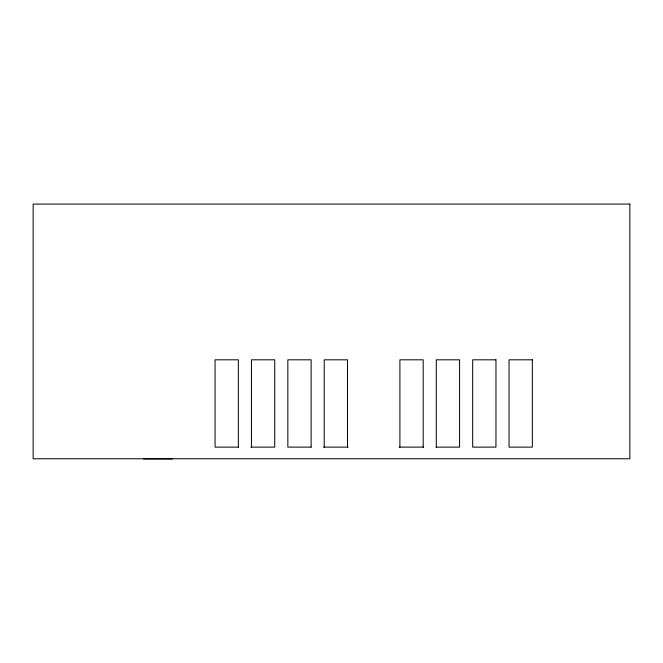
<?xml version="1.0" encoding="UTF-8"?>
<svg xmlns="http://www.w3.org/2000/svg" width="663" height="663" viewBox="0 0 663 663"><rect width="100%" height="100%" fill="white"/><g stroke="black" fill="none" stroke-linecap="round" stroke-linejoin="round"><path stroke-width="0.99" d="M238.647 447.127L215.069 447.127L215.069 359.81L238.357 359.81L238.357 447.127M250.946 447.127L274.739 447.127L274.739 359.81L251.451 359.81L251.451 447.127M311.187 447.127L287.841 447.127L287.841 359.81L311.121 359.81L311.121 447.127M323.486 447.127L348.083 447.127M399.101 447.127L423.698 447.127M435.997 447.127L459.575 447.127L459.575 359.81L436.287 359.81L436.287 447.127M143.631 458.92L172.314 458.92M423.185 447.127L423.185 359.81L399.905 359.81L399.905 447.127M347.511 447.127L347.511 359.81L324.224 359.81L324.224 447.127M629.85 204.08L33.15 204.08L33.15 458.771L629.85 458.771L629.85 204.08M495.957 359.81L472.669 359.81L472.669 447.127L495.957 447.127L495.957 359.81M532.339 359.81L509.051 359.81L509.051 447.127L532.339 447.127L532.339 359.81"/></g></svg>
